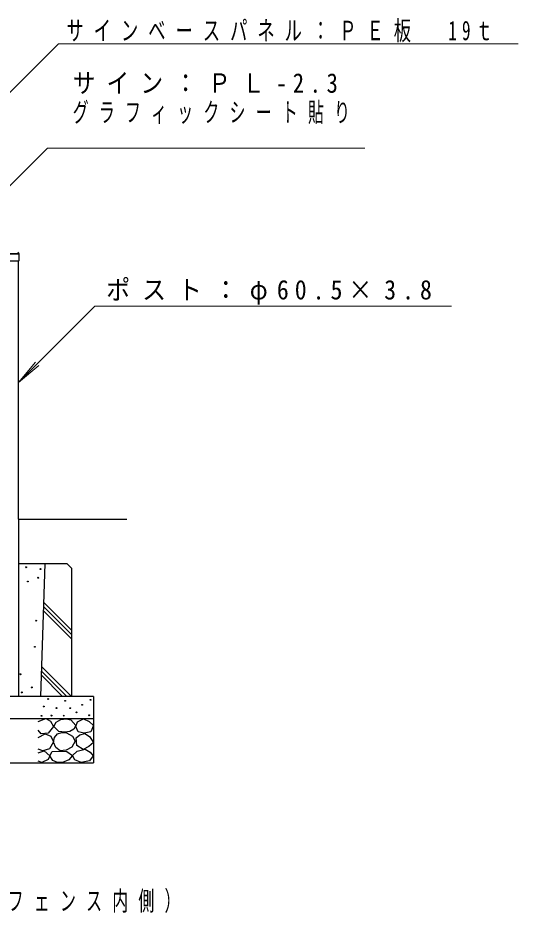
# Model space of a CAD drawing. Units: millimetres on the paper, scale 1:20. Extents: x -385 to 0, y 0 to 267.
# Drawn here: x -199.1 to -142.6, y 69.2 to 170.3 of the extents above; entities that cross this region are included whole.
import ezdxf

# ---------------------------------------------------------------- set-up
doc = ezdxf.new("R2010")
doc.units = ezdxf.units.MM
doc.layers.add('LY_1', color=7, linetype='Continuous', lineweight=13)
doc.styles.add('ＭＳ ゴシック', font='')
doc.styles.get('ＭＳ ゴシック').set_extended_font_data('MS Gothic')

msp = doc.modelspace()

# ---------------------------------------------------------------- linework, layer by layer
at = {"layer": 'LY_1'}
for p, q in [((-194.542, 167.416), (-220.165, 141.794)), ((-194.542, 167.416), (-142.636, 167.416)), ((-195.776, 155.626), (-214.166, 137.236)), ((-195.776, 155.626), (-159.927, 155.626)), ((-190.428, 137.777), (-199.059, 129.145)), ((-190.428, 137.777), (-150.139, 137.777)), ((-199.059, 129.145), (-197.131, 131.443)), ((-199.059, 129.145), (-196.761, 131.073)), ((-193.072, 101.185), (-196.217, 104.33)), ((-193.072, 100.195), (-196.249, 103.372)), ((-193.072, 100.69), (-196.233, 103.851)), ((-194.067, 93.69), (-196.491, 96.114)), ((-193.572, 93.69), (-196.475, 96.593)), ((-193.077, 93.69), (-196.459, 97.072))]:
    msp.add_line(p, q, dxfattribs=at)
at = {"layer": 'LY_1', "lineweight": 25}
for p, q in [((-202.099, 143.716), (-199.045, 143.716)), ((-202.084, 143.69), (-199.059, 143.69)), ((-199.044, 143.802), (-199.111, 143.869)), ((-198.962, 142.931), (-198.982, 143.657)), ((-202.143, 142.891), (-199.001, 142.891)), ((-199.059, 113.69), (-199.059, 142.891)), ((-198.962, 142.931), (-199.001, 142.891)), ((-199.059, 113.69), (-186.822, 113.69)), ((-199.059, 113.69), (-199.059, 93.69)), ((-199.059, 108.69), (-193.572, 108.69)), ((-196.072, 108.69), (-196.572, 93.69)), ((-193.572, 108.69), (-193.072, 108.19)), ((-193.072, 108.19), (-193.072, 93.69)), ((-190.572, 93.69), (-210.572, 93.69)), ((-190.572, 93.69), (-190.572, 86.19)), ((-210.572, 91.19), (-190.572, 91.19)), ((-210.572, 86.19), (-190.572, 86.19))]:
    msp.add_line(p, q, dxfattribs=at)
for points in [[(-196.822, 90.855), (-195.967, 91.172), (-195.428, 90.903), (-195.111, 90.301), (-195.697, 89.54), (-196.473, 89.477), (-196.822, 89.873)], [(-196.806, 89.049), (-196.046, 89.445), (-195.412, 89.192), (-195.111, 88.542), (-195.555, 87.766), (-196.315, 87.528), (-196.806, 87.734)], [(-196.822, 87.322), (-196.157, 87.528), (-195.507, 86.974), (-195.681, 86.578), (-196.41, 86.213), (-196.822, 86.372)]]:
    msp.add_lwpolyline(points, dxfattribs=at)
for points in [[(-193.666, 91.165), (-193.139, 91.03), (-192.557, 90.395), (-192.787, 89.976), (-193.244, 89.738), (-193.76, 89.665), (-194.504, 89.732), (-195.071, 90.273), (-194.787, 90.773), (-194.254, 91.083)], [(-191.694, 91.16), (-191.061, 90.859), (-190.585, 90.384), (-190.886, 89.687), (-191.615, 89.544), (-192.312, 89.703), (-192.566, 90.289), (-192.376, 90.796)], [(-193.03, 87.948), (-193.652, 87.603), (-194.328, 87.556), (-194.841, 87.918), (-195.085, 88.516), (-194.973, 89.053), (-194.625, 89.462), (-194.159, 89.627), (-193.625, 89.57), (-192.935, 89.201), (-192.639, 88.624)], [(-191.568, 89.513), (-191.029, 89.164), (-190.585, 88.483), (-191.092, 88.024), (-191.758, 87.707), (-192.455, 88.15), (-192.534, 88.99), (-192.126, 89.352)], [(-194.382, 87.509), (-193.598, 87.468), (-192.936, 86.995), (-193.368, 86.536), (-194.058, 86.225), (-194.623, 86.217), (-195.166, 86.441), (-195.504, 86.968), (-195.247, 87.455)], [(-191.527, 87.716), (-190.958, 87.397), (-190.62, 86.974), (-191.024, 86.408), (-191.966, 86.205), (-192.682, 86.524), (-192.955, 87.029), (-192.416, 87.485)]]:
    msp.add_lwpolyline(points, close=True, dxfattribs=at)
for centre in [(-198.192, 108.271), (-196.567, 108.074), (-197.995, 106.671), (-196.813, 107.09), (-197.059, 102.24), (-197.207, 99.286), (-198.832, 96.184), (-198.684, 94.14), (-197.552, 94.707), (-195.693, 93.395), (-193.77, 93.188), (-190.902, 93.299), (-196.193, 92.543), (-194.747, 92.368), (-193.199, 92.364), (-191.853, 92.729), (-196.436, 91.489), (-195.328, 91.516), (-193.944, 91.509), (-192.502, 91.889), (-191.061, 91.556)]:
    msp.add_circle(centre, 0.05, dxfattribs=at)
msp.add_arc((-199.192, 143.653), 0.21, 1.00594, 45, dxfattribs=at)

# ---------------------------------------------------------------- texts
at = {"layer": 'LY_1', "char_height": 2.199, "style": 'ＭＳ ゴシック'}
for s, insert, attachment_point in [('\\T1.58;\\W0.65;サインベースパネル：ＰＥ板\u300019ｔ', (-193.636, 167.566), 7), ('\\T1.5;\\W0.85;サイン：ＰＬ-2.3', (-192.927, 164.076), 1), ('\\T1.64;\\W0.6;グラフィックシート貼り', (-192.927, 160.776), 1), ('\\T1.5;\\W0.9;ポスト：φ60.5×3.8', (-189.139, 137.927), 7), ('\\T1.64;\\W0.6;（フェンス内側）', (-203.215, 70.453), 4)]:
    msp.add_mtext(s, dxfattribs=dict(at, insert=insert, attachment_point=attachment_point))

doc.saveas('drawing.dxf')
